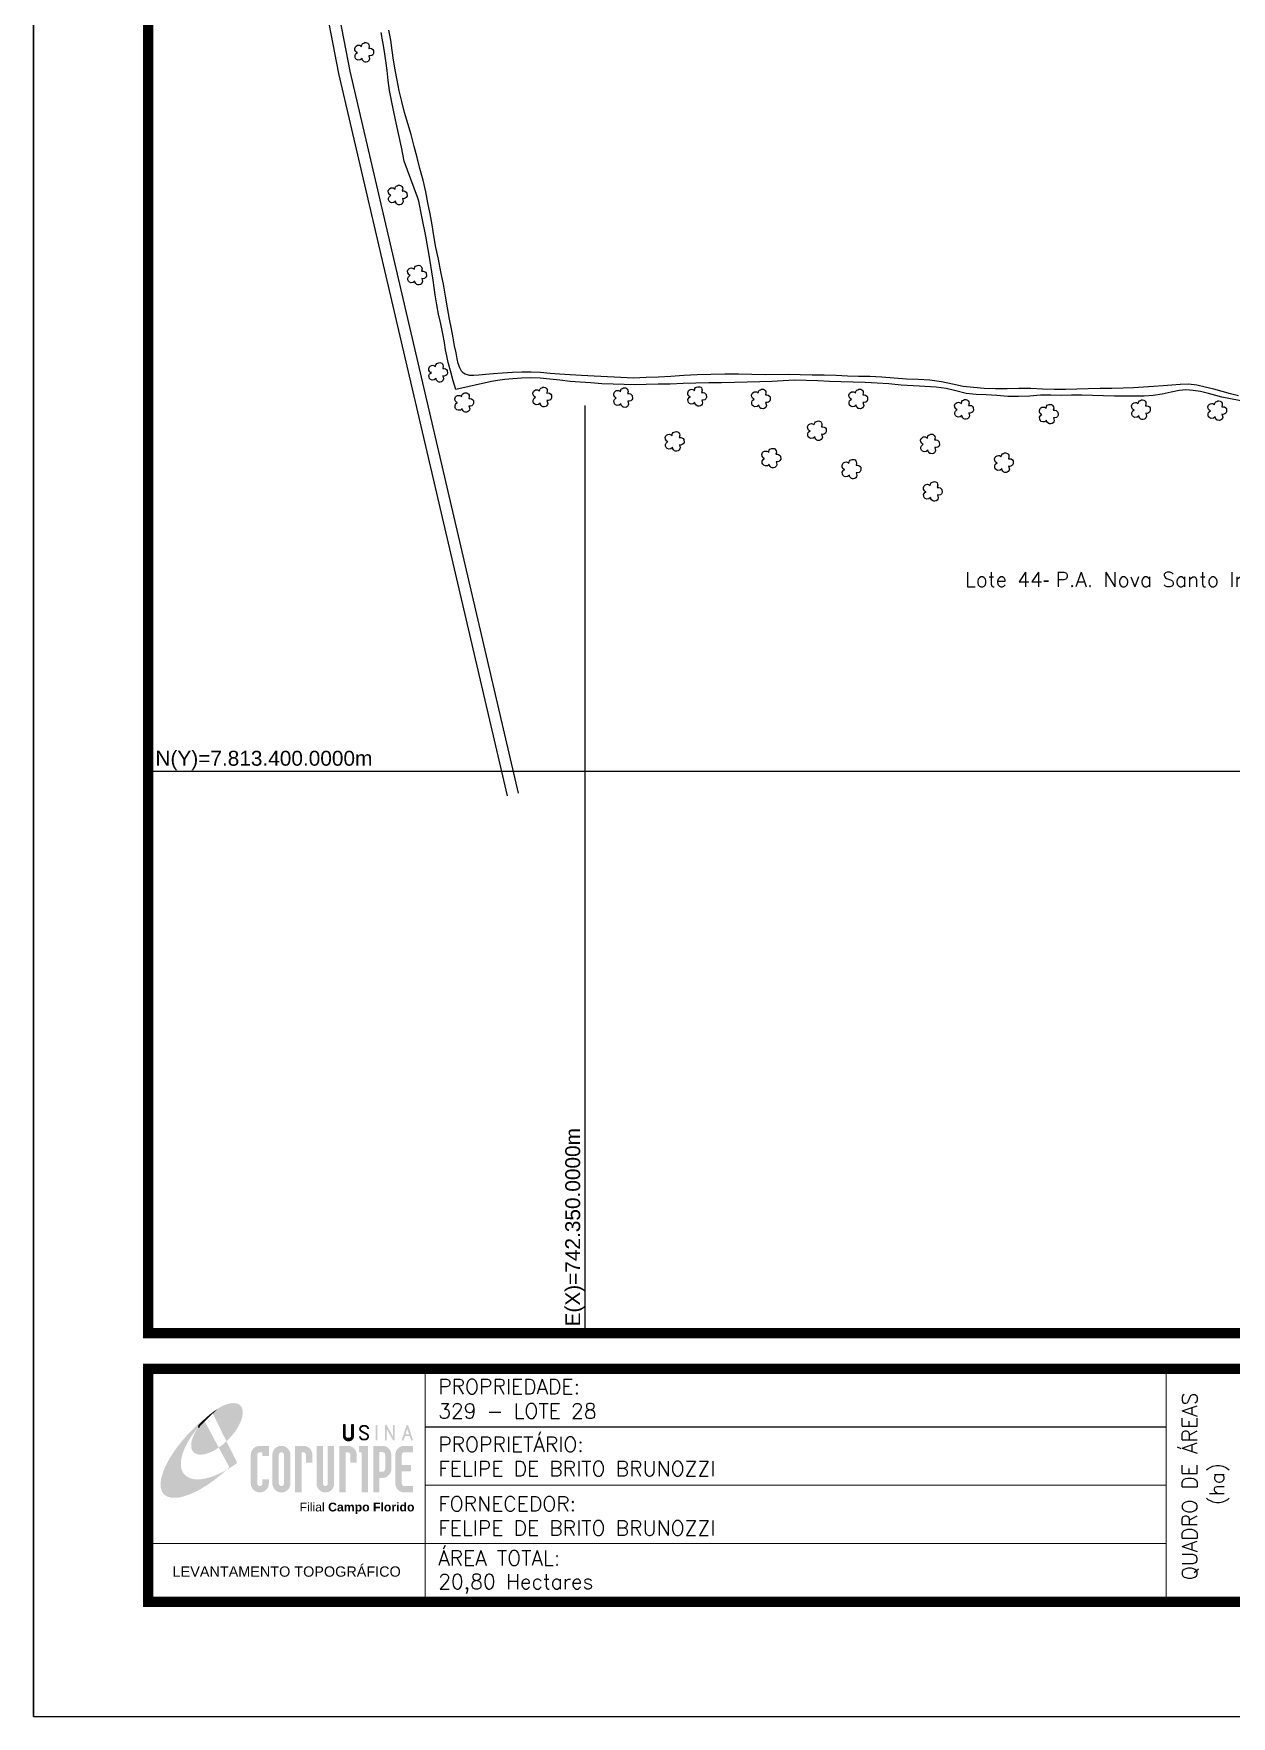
# Model space of a CAD drawing. Extents: x 742109 to 743159, y 7812988 to 7814473.
# Drawn here: x 742109 to 742632, y 7812988 to 7813722 of the extents above; entities that cross this region are included whole.
import ezdxf
from ezdxf.enums import TextEntityAlignment as Align

# ---------------------------------------------------------------- set-up
doc = ezdxf.new("R2010")
doc.units = 0
doc.linetypes.add('CONTINUO', pattern=[0])
doc.linetypes.add('LIN0', pattern=[0])
for name, color, linetype in [('0114000329', 1, 'Continuous'), ('0114000329001', 5, 'Continuous'), ('_SIMBOLO ARVORE', 118, 'Continuous'), ('ESTRADA', 1, 'Continuous'), ('MALHA', 8, 'Continuous'), ('MARGEM', 5, 'Continuous'), ('TEXTO CONFRONTANTES', 7, 'Continuous')]:
    doc.layers.add(name, color=color, linetype=linetype)
doc.styles.add('ARIAL', font='arial.ttf')
doc.styles.add('Simplex', font='simplex.shx')
doc.styles.get("Standard").update_dxf_attribs({"font": 'arial.ttf'})

# ---------------------------------------------------------------- blocks, each defined once
blk = doc.blocks.new('A$C78F83FB3')
at = {"layer": 'MARGEM'}
h = blk.add_hatch(color=20, dxfattribs=at)
edge = h.paths.add_edge_path()
edge.add_ellipse((19.49, 23.77), major_axis=(-6.68, -6.67), ratio=0.469426, start_angle=292.7328, end_angle=601.2579)
edge.add_ellipse((22.83, 22.05), major_axis=(12.64, 11.29), ratio=0.457614, start_angle=79.9069, end_angle=107.9139)
edge = h.paths.add_edge_path()
edge.add_ellipse((18.28, 18.7), major_axis=(13.95, 13.59), ratio=0.386848, start_angle=63.9612, end_angle=264.5993)
edge.add_ellipse((22.83, 22.05), major_axis=(12.64, 11.29), ratio=0.457614, start_angle=107.9139, end_angle=245.1182, ccw=False)
edge.add_ellipse((19.49, 23.77), major_axis=(-6.68, -6.67), ratio=0.469426, start_angle=241.2579, end_angle=292.7328, ccw=False)
for color, points in [(20, [(15.46, 26.12), (14.17, 24.81), (14.06, 24.24), (14.39, 23.97), (14.67, 24.54), (19.47, 29.32), (18.48, 28.66), (17.31, 27.78)]), (7, [(58.42, 24.9), (57.9, 24.9), (57.9, 21.73, -0.414214), (57.15, 20.98), (56.84, 20.98, -0.414214), (56.09, 21.73), (56.09, 24.9), (55.57, 24.9), (55.57, 21.73, 0.414214), (56.84, 20.46), (57.15, 20.46, 0.414214), (58.42, 21.73)]), (7, [(61.7, 24.9), (61.23, 24.9, 0.396318), (60.04, 23.78), (60.04, 23.72, 0.151912), (60.39, 22.97), (60.46, 22.92), (62.18, 22), (62.85, 21.83, 0.12407), (62.51, 22.42), (60.75, 23.36, -0.13192), (60.56, 23.77, -0.385578), (61.23, 24.37), (61.7, 24.37, -0.414214), (62.37, 23.7), (62.89, 23.7, 0.414214)]), (7, [(62.37, 23.7), (62.89, 23.7, 0.414214), (61.7, 24.9), (61.23, 24.9, 0.396318), (60.04, 23.78), (60.04, 23.72, 0.151912), (60.39, 22.97), (60.46, 22.92), (62.18, 22), (62.18, 22, -0.131921), (62.37, 21.59, -0.385578), (61.7, 20.98), (61.23, 20.98, -0.414214), (60.56, 21.65), (60.04, 21.65, 0.414214), (61.23, 20.46), (61.7, 20.46, 0.402546), (62.89, 21.61, 0.165292), (62.51, 22.42), (60.75, 23.36, -0.13192), (60.56, 23.77, -0.385578), (61.23, 24.37), (61.7, 24.37, -0.414214)]), (7, [(30.97, 12.46), (29.13, 12.46), (29.13, 8.21, 1), (34.29, 8.21), (34.29, 9.41), (32.45, 9.41), (32.45, 8.21, -1), (30.97, 8.21)])]:
    blk.add_hatch(color=color, dxfattribs=at).paths.add_polyline_path(points)
h = blk.add_hatch(color=7, dxfattribs=at)
h.paths.add_polyline_path([(65.24, 24.9), (64.72, 24.9), (64.72, 20.46), (65.24, 20.46)])
h.paths.add_polyline_path([(67.38, 20.46), (67.9, 20.46), (67.9, 23.74), (69.74, 20.46), (70.23, 20.46), (70.23, 24.9), (69.71, 24.9), (69.71, 21.58), (67.85, 24.9), (67.38, 24.9)])
h.paths.add_polyline_path([(72.17, 20.46), (72.72, 20.46), (73.14, 21.73), (74.49, 21.73), (74.9, 20.46), (75.45, 20.46), (74, 24.9), (73.62, 24.9)])
h.paths.add_polyline_path([(73.81, 23.8), (74.32, 22.25), (73.31, 22.25)], flags=16)
h = blk.add_hatch(color=7, dxfattribs=at)
h.paths.add_polyline_path([(31.71, 18.93, 0.414214), (29.13, 16.35), (29.13, 12.46), (30.97, 12.46), (30.97, 16.35, -0.414214), (31.71, 17.09), (32.45, 17.09), (32.45, 16.02), (34.29, 16.02), (34.29, 18.93)])
h.paths.add_polyline_path([(44.15, 17.09, -0.414214), (44.89, 16.35), (44.89, 14.1), (46.72, 14.1), (46.72, 16.17, 0.433937), (44.15, 18.93), (41.77, 18.93), (41.77, 12.46), (43.61, 12.46), (43.61, 17.09)])
h.paths.add_polyline_path([(43.61, 12.46), (41.77, 12.46), (41.77, 5.62), (43.61, 5.62)])
h.paths.add_polyline_path([(47.92, 12.46), (49.75, 12.46), (49.75, 18.93), (47.92, 18.93)])
h.paths.add_polyline_path([(52.91, 18.93), (51.08, 18.93), (51.08, 12.46), (52.91, 12.46)])
h.paths.add_polyline_path([(51.08, 8.12, -1), (49.75, 8.12), (49.75, 12.46), (47.92, 12.46), (47.92, 8.12, 1), (52.91, 8.12), (52.91, 12.46), (51.08, 12.46)])
h.paths.add_polyline_path([(54.41, 12.46), (56.25, 12.46), (56.25, 17.09), (56.79, 17.09, -0.414214), (57.53, 16.35), (57.53, 14.1), (59.36, 14.1), (59.36, 16.17, 0.433937), (56.79, 18.93), (54.41, 18.93)])
h.paths.add_polyline_path([(56.25, 12.46), (54.41, 12.46), (54.41, 5.62), (56.25, 5.62)])
h.paths.add_polyline_path([(60.73, 12.46), (62.58, 12.46), (62.58, 18.93), (60.02, 18.93), (60.02, 17.08), (60.73, 17.08)])
h.paths.add_polyline_path([(62.58, 12.46), (60.73, 12.46), (60.73, 5.62), (62.58, 5.62)])
h.paths.add_polyline_path([(64.06, 12.46), (65.82, 12.46), (65.82, 17.17), (66.66, 17.17, -0.450417), (67.48, 16.25), (67.48, 12.46), (69.24, 12.46, 0.002307), (69.24, 12.48, 0.005282), (69.23, 12.54, -0.000938), (69.23, 12.53), (69.23, 16.17, 0.433937), (66.66, 18.93), (64.06, 18.93)])
h.paths.add_polyline_path([(64.06, 5.62), (65.82, 5.62), (65.82, 9.77), (66.66, 9.77, 0.426056), (69.24, 12.46), (67.48, 12.46), (67.48, 12.45, -0.450417), (66.66, 11.53), (65.82, 11.53), (65.82, 12.46), (64.06, 12.46)])
h.paths.add_polyline_path([(70.37, 12.46), (74.87, 12.46), (74.87, 13.44), (72.21, 13.44), (72.21, 16.35, -0.414214), (72.95, 17.09), (75.38, 17.09), (75.38, 18.93), (72.95, 18.93, 0.414214), (70.37, 16.35)])
h.paths.add_polyline_path([(72.21, 11.62), (74.87, 11.62), (74.87, 12.46), (70.37, 12.46), (70.37, 8.21, 0.414214), (72.95, 5.62), (75.38, 5.62), (75.38, 7.47), (72.95, 7.47, -0.414214), (72.21, 8.21)])
h = blk.add_hatch(color=7, dxfattribs=at)
h.paths.add_polyline_path([(35.29, 16.35), (35.29, 8.21, 1), (40.46, 8.21, 0.016978), (40.45, 8.38), (40.45, 16.17, 0.433937), (37.88, 18.93), (37.87, 18.93, 0.41391)])
h.paths.add_polyline_path([(38.62, 16.35), (38.62, 8.21, -1), (37.13, 8.21), (37.13, 16.35, -1)], flags=16)
at = {"layer": 'MARGEM', "color": 7}
blk.add_lwpolyline([(58.42, 24.9), (57.9, 24.9), (57.9, 21.73, -0.414214), (57.15, 20.98), (56.84, 20.98, -0.414214), (56.09, 21.73), (56.09, 24.9), (55.57, 24.9), (55.57, 21.73, 0.414214), (56.84, 20.46), (57.15, 20.46, 0.414214), (58.42, 21.73), (58.42, 24.9)], format="xyb", close=True, dxfattribs=at)
at = {"layer": 'MARGEM', "color": 252, "insert": (43.05, 2.72), "char_height": 2.5, "width": 33.0271, "attachment_point": 1, "style": 'ARIAL'}
blk.add_mtext('Filial {\\fArial|b1|i0|c0|p34;Campo Florido}', dxfattribs=at)

msp = doc.modelspace()

# ---------------------------------------------------------------- linework, layer by layer
at = {"color": 8}
for p, q in [((742350, 7813154.85), (742350, 7813559.47)), ((742159.34, 7813400), (743109.34, 7813400))]:
    msp.add_line(p, q, dxfattribs=at)
at = {"layer": '0114000329'}
msp.add_lwpolyline([(742646.65, 7813559.53), (742627.76, 7813563.16), (742625.17, 7813563.9), (742621.93, 7813564.79), (742618.47, 7813565.64), (742615.27, 7813566.1), (742612.05, 7813566.34), (742609.05, 7813566.06), (742605.65, 7813565.34), (742601.68, 7813564.47), (742597.77, 7813563.82), (742593.83, 7813563.54), (742589.85, 7813563.52), (742585.56, 7813563.57), (742580.9, 7813563.62), (742576.14, 7813563.69), (742571.35, 7813563.92), (742566.67, 7813564.07), (742562.11, 7813563.96), (742557.64, 7813563.92), (742553.14, 7813564.05), (742548.64, 7813564.01), (742543.89, 7813563.62), (742539.06, 7813563.39), (742534.36, 7813563.47), (742529.55, 7813563.83), (742524.87, 7813564.12), (742520.51, 7813564.38), (742516.14, 7813564.79), (742511.73, 7813565.97), (742507.45, 7813566.86), (742503.02, 7813567.46), (742498.13, 7813567.78), (742493.18, 7813568.04), (742487.81, 7813568.43), (742482.47, 7813568.91), (742477.3, 7813569.3), (742472.1, 7813569.52), (742466.81, 7813569.7), (742461.63, 7813569.79), (742456.54, 7813570.02), (742451.49, 7813570.26), (742446.33, 7813570.48), (742441.31, 7813570.62), (742436.39, 7813570.33), (742431.41, 7813570), (742426.12, 7813569.78), (742420.56, 7813569.63), (742415.04, 7813569.54), (742409.49, 7813569.37), (742403.9, 7813569.33), (742398.28, 7813569.21), (742392.68, 7813569.09), (742387.08, 7813568.88), (742381.75, 7813568.75), (742376.61, 7813568.62), (742371.74, 7813568.56), (742367.03, 7813568.61), (742362.2, 7813568.8), (742357.18, 7813569.02), (742352.38, 7813569.35), (742347.82, 7813569.62), (742343.34, 7813570.02), (742338.95, 7813570.53), (742334.54, 7813570.93), (742330.33, 7813571.41), (742326.24, 7813571.59), (742322.25, 7813571.4), (742318.44, 7813571.17), (742314.89, 7813570.79), (742311.77, 7813570.39), (742309.04, 7813569.99), (742293.5, 7813566.55), (742292.37, 7813570.3), (742291.46, 7813573.67), (742290.19, 7813578.22), (742289.55, 7813581.16), (742289.06, 7813583.79), (742288.58, 7813587.01), (742287.89, 7813590.83), (742286.95, 7813595.07), (742285.99, 7813599.35), (742285.27, 7813603.39), (742284.56, 7813607.82), (742283.59, 7813614.2), (742282.07, 7813624.15), (742280.42, 7813633.45), (742278.74, 7813642.01), (742277.35, 7813648.69), (742276.86, 7813650.37), (742270.98, 7813666.08), (742269.86, 7813672.23), (742267.21, 7813684.19), (742265.4, 7813692.6), (742264.64, 7813696.92), (742264.07, 7813701.32), (742263.58, 7813705.61), (742263.04, 7813709.88), (742262.39, 7813713.92), (742261.75, 7813718.13), (742260.97, 7813722.16)], dxfattribs=at)
at = {"layer": '0114000329001'}
msp.add_lwpolyline([(742635.06, 7813563.72), (742631.56, 7813564.58), (742627.9, 7813565.6), (742624.18, 7813566.57), (742620.44, 7813567.57), (742616.79, 7813568.33), (742613.21, 7813568.77), (742609.6, 7813568.74), (742605.92, 7813568.4), (742602.11, 7813568.13), (742597.94, 7813567.8), (742593.6, 7813567.52), (742589.23, 7813567.26), (742584.62, 7813567.03), (742579.8, 7813566.87), (742574.67, 7813566.87), (742569.43, 7813566.71), (742564.39, 7813566.6), (742559.54, 7813566.51), (742554.62, 7813566.5), (742549.5, 7813566.62), (742544.33, 7813566.86), (742539.19, 7813566.88), (742534.04, 7813566.8), (742528.98, 7813566.85), (742524.09, 7813566.96), (742519.44, 7813567.34), (742514.8, 7813567.86), (742510.22, 7813568.84), (742505.47, 7813569.78), (742500.37, 7813570.49), (742495.22, 7813570.79), (742490.12, 7813571.02), (742484.7, 7813571.49), (742479.32, 7813571.87), (742474.19, 7813572.09), (742469.27, 7813572.13), (742464.46, 7813572.35), (742459.48, 7813572.61), (742454.24, 7813572.71), (742448.96, 7813572.73), (742443.74, 7813572.85), (742438.84, 7813573), (742428.55, 7813572.89), (742422.72, 7813573.09), (742416.84, 7813573.22), (742410.91, 7813573.23), (742404.85, 7813573.07), (742398.81, 7813572.89), (742392.93, 7813572.59), (742387.34, 7813572.18), (742381.96, 7813571.88), (742376.55, 7813571.66), (742371.06, 7813571.47), (742365.46, 7813571.74), (742359.69, 7813571.99), (742353.93, 7813572.31), (742348.41, 7813572.63), (742343.35, 7813572.95), (742338.8, 7813573.21), (742334.63, 7813573.54), (742330.45, 7813573.89), (742326.34, 7813574.06), (742322.31, 7813574), (742318.23, 7813573.84), (742313.92, 7813573.67), (742309.96, 7813573.33), (742306.49, 7813573.02), (742303.59, 7813572.76), (742301.18, 7813572.58), (742299.5, 7813572.61), (742298.57, 7813572.87), (742297.57, 7813573.17), (742296.87, 7813573.59), (742296.05, 7813574.55), (742295.26, 7813576.01), (742294.59, 7813577.77), (742294.14, 7813579.92), (742293.7, 7813582.51), (742292.95, 7813585.49), (742292.37, 7813589.04), (742291.6, 7813592.92), (742290.74, 7813597.24), (742289.89, 7813602.09), (742288.95, 7813607.27), (742288.1, 7813612.5), (742287.03, 7813617.89), (742285.92, 7813623.33), (742284.82, 7813628.46), (742283.99, 7813633.47), (742283.26, 7813638.37), (742282.34, 7813643.16), (742281.38, 7813647.88), (742280.42, 7813652.77), (742279.21, 7813657.8), (742277.86, 7813662.83), (742276.65, 7813667.74), (742275.36, 7813672.56), (742273.97, 7813677.67), (742272.57, 7813682.48), (742271.19, 7813687.27), (742269.95, 7813692.08), (742268.86, 7813696.83), (742267.89, 7813701.47), (742267.04, 7813705.93), (742266.32, 7813710.19), (742265.7, 7813714.42), (742265.15, 7813718.84), (742264.32, 7813723.31)], dxfattribs=at)
at = {"layer": '_SIMBOLO ARVORE', "linetype": 'CONTINUO'}
for points in [[(742252.6, 7813710.94, 0), (742251.86, 7813710.32, 0), (742250.93, 7813710.21, 0), (742250.26, 7813710.47, 0), (742249.79, 7813710.93, 0), (742249.59, 7813711.47, 0), (742249.54, 7813712.25, 0), (742249.79, 7813712.75, 0), (742250.06, 7813713.12, 0), (742250.6, 7813713.48, 0), (742250.26, 7813713.59, 0), (742249.92, 7813713.87, 0), (742249.52, 7813714.5, 0), (742249.45, 7813715.25, 0), (742249.74, 7813716.02, 0), (742250.04, 7813716.3, 0), (742250.59, 7813716.64, 0), (742251.17, 7813716.71, 0), (742251.63, 7813716.65, 0), (742251.99, 7813716.48, 0), (742252.39, 7813716.12, 0), (742252.51, 7813716.8, 0), (742252.62, 7813717.08, 0), (742252.91, 7813717.46, 0), (742253.36, 7813717.62, 0), (742253.79, 7813717.81, 0), (742254.28, 7813717.86, 0), (742254.74, 7813717.79, 0), (742255.12, 7813717.59, 0), (742255.4, 7813717.29, 0), (742255.64, 7813716.81, 0), (742255.74, 7813716.27, 0), (742255.52, 7813715.32, 0), (742256.18, 7813715.33, 0), (742256.74, 7813715.2, 0), (742257.26, 7813714.78, 0), (742257.55, 7813714.45, 0), (742257.63, 7813713.14, 0), (742257.31, 7813712.55, 0), (742256.88, 7813712.16, 0), (742256.2, 7813711.98, 0), (742255.61, 7813712.03, 0), (742255.93, 7813710.8, 0), (742255.78, 7813710.28, 0), (742255.43, 7813709.78, 0), (742255.04, 7813709.46, 0), (742254.48, 7813709.33, 0), (742253.93, 7813709.36, 0), (742253.52, 7813709.48, 0), (742253.04, 7813709.94, 0), (742252.72, 7813710.36, 0), (742252.62, 7813711, 0)], [(742267.21, 7813648.7, 0), (742266.47, 7813648.08, 0), (742265.53, 7813647.97, 0), (742264.86, 7813648.23, 0), (742264.39, 7813648.69, 0), (742264.2, 7813649.23, 0), (742264.14, 7813650.01, 0), (742264.4, 7813650.51, 0), (742264.67, 7813650.88, 0), (742265.21, 7813651.24, 0), (742264.86, 7813651.35, 0), (742264.53, 7813651.63, 0), (742264.13, 7813652.26, 0), (742264.06, 7813653, 0), (742264.34, 7813653.78, 0), (742264.64, 7813654.06, 0), (742265.19, 7813654.4, 0), (742265.77, 7813654.47, 0), (742266.23, 7813654.41, 0), (742266.6, 7813654.24, 0), (742267, 7813653.88, 0), (742267.12, 7813654.56, 0), (742267.22, 7813654.84, 0), (742267.52, 7813655.22, 0), (742267.96, 7813655.38, 0), (742268.4, 7813655.57, 0), (742268.89, 7813655.62, 0), (742269.35, 7813655.55, 0), (742269.72, 7813655.35, 0), (742270, 7813655.05, 0), (742270.25, 7813654.57, 0), (742270.34, 7813654.03, 0), (742270.12, 7813653.08, 0), (742270.79, 7813653.09, 0), (742271.34, 7813652.95, 0), (742271.86, 7813652.54, 0), (742272.15, 7813652.21, 0), (742272.23, 7813650.9, 0), (742271.91, 7813650.31, 0), (742271.48, 7813649.91, 0), (742270.81, 7813649.73, 0), (742270.22, 7813649.79, 0), (742270.53, 7813648.56, 0), (742270.39, 7813648.04, 0), (742270.03, 7813647.54, 0), (742269.64, 7813647.22, 0), (742269.09, 7813647.09, 0), (742268.53, 7813647.12, 0), (742268.12, 7813647.24, 0), (742267.65, 7813647.7, 0), (742267.33, 7813648.12, 0), (742267.23, 7813648.76, 0)], [(742275.65, 7813613.76, 0), (742274.91, 7813613.14, 0), (742273.97, 7813613.03, 0), (742273.31, 7813613.29, 0), (742272.83, 7813613.76, 0), (742272.64, 7813614.29, 0), (742272.59, 7813615.08, 0), (742272.84, 7813615.57, 0), (742273.11, 7813615.94, 0), (742273.65, 7813616.31, 0), (742273.31, 7813616.42, 0), (742272.97, 7813616.7, 0), (742272.57, 7813617.32, 0), (742272.5, 7813618.07, 0), (742272.78, 7813618.85, 0), (742273.09, 7813619.13, 0), (742273.64, 7813619.46, 0), (742274.21, 7813619.54, 0), (742274.68, 7813619.47, 0), (742275.04, 7813619.3, 0), (742275.44, 7813618.95, 0), (742275.56, 7813619.63, 0), (742275.66, 7813619.9, 0), (742275.96, 7813620.28, 0), (742276.41, 7813620.44, 0), (742276.84, 7813620.64, 0), (742277.33, 7813620.68, 0), (742277.79, 7813620.61, 0), (742278.17, 7813620.42, 0), (742278.44, 7813620.12, 0), (742278.69, 7813619.63, 0), (742278.78, 7813619.1, 0), (742278.56, 7813618.14, 0), (742279.23, 7813618.15, 0), (742279.78, 7813618.02, 0), (742280.31, 7813617.61, 0), (742280.6, 7813617.28, 0), (742280.67, 7813615.96, 0), (742280.35, 7813615.37, 0), (742279.92, 7813614.98, 0), (742279.25, 7813614.8, 0), (742278.66, 7813614.85, 0), (742278.97, 7813613.62, 0), (742278.83, 7813613.1, 0), (742278.47, 7813612.6, 0), (742278.08, 7813612.29, 0), (742277.53, 7813612.15, 0), (742276.98, 7813612.19, 0), (742276.56, 7813612.3, 0), (742276.09, 7813612.77, 0), (742275.77, 7813613.19, 0), (742275.67, 7813613.82, 0)], [(742284.87, 7813571.31, 0), (742284.14, 7813570.69, 0), (742283.2, 7813570.59, 0), (742282.53, 7813570.84, 0), (742282.06, 7813571.31, 0), (742281.86, 7813571.84, 0), (742281.81, 7813572.63, 0), (742282.07, 7813573.13, 0), (742282.33, 7813573.49, 0), (742282.87, 7813573.86, 0), (742282.53, 7813573.97, 0), (742282.19, 7813574.25, 0), (742281.79, 7813574.87, 0), (742281.72, 7813575.62, 0), (742282.01, 7813576.4, 0), (742282.31, 7813576.68, 0), (742282.86, 7813577.01, 0), (742283.44, 7813577.09, 0), (742283.9, 7813577.02, 0), (742284.27, 7813576.86, 0), (742284.67, 7813576.5, 0), (742284.79, 7813577.18, 0), (742284.89, 7813577.45, 0), (742285.19, 7813577.83, 0), (742285.63, 7813577.99, 0), (742286.07, 7813578.19, 0), (742286.55, 7813578.23, 0), (742287.02, 7813578.17, 0), (742287.39, 7813577.97, 0), (742287.67, 7813577.67, 0), (742287.91, 7813577.19, 0), (742288.01, 7813576.65, 0), (742287.79, 7813575.69, 0), (742288.46, 7813575.7, 0), (742289.01, 7813575.57, 0), (742289.53, 7813575.16, 0), (742289.82, 7813574.83, 0), (742289.9, 7813573.51, 0), (742289.58, 7813572.92, 0), (742289.15, 7813572.53, 0), (742288.47, 7813572.35, 0), (742287.88, 7813572.4, 0), (742288.2, 7813571.18, 0), (742288.05, 7813570.65, 0), (742287.7, 7813570.15, 0), (742287.31, 7813569.84, 0), (742286.75, 7813569.7, 0), (742286.2, 7813569.74, 0), (742285.79, 7813569.85, 0), (742285.32, 7813570.32, 0), (742284.99, 7813570.74, 0), (742284.9, 7813571.37, 0)], [(742296.26, 7813558.15, 0), (742295.52, 7813557.53, 0), (742294.58, 7813557.42, 0), (742293.92, 7813557.68, 0), (742293.44, 7813558.15, 0), (742293.25, 7813558.68, 0), (742293.19, 7813559.47, 0), (742293.45, 7813559.97, 0), (742293.72, 7813560.33, 0), (742294.26, 7813560.7, 0), (742293.91, 7813560.81, 0), (742293.58, 7813561.09, 0), (742293.18, 7813561.71, 0), (742293.11, 7813562.46, 0), (742293.39, 7813563.24, 0), (742293.69, 7813563.52, 0), (742294.24, 7813563.85, 0), (742294.82, 7813563.93, 0), (742295.28, 7813563.86, 0), (742295.65, 7813563.7, 0), (742296.05, 7813563.34, 0), (742296.17, 7813564.02, 0), (742296.27, 7813564.29, 0), (742296.57, 7813564.67, 0), (742297.01, 7813564.83, 0), (742297.45, 7813565.03, 0), (742297.94, 7813565.07, 0), (742298.4, 7813565.01, 0), (742298.77, 7813564.81, 0), (742299.05, 7813564.51, 0), (742299.3, 7813564.02, 0), (742299.39, 7813563.49, 0), (742299.17, 7813562.53, 0), (742299.84, 7813562.54, 0), (742300.39, 7813562.41, 0), (742300.91, 7813562, 0), (742301.2, 7813561.67, 0), (742301.28, 7813560.35, 0), (742300.96, 7813559.76, 0), (742300.53, 7813559.37, 0), (742299.86, 7813559.19, 0), (742299.27, 7813559.24, 0), (742299.58, 7813558.01, 0), (742299.44, 7813557.49, 0), (742299.08, 7813556.99, 0), (742298.69, 7813556.68, 0), (742298.14, 7813556.54, 0), (742297.59, 7813556.58, 0), (742297.17, 7813556.69, 0), (742296.7, 7813557.16, 0), (742296.38, 7813557.58, 0), (742296.28, 7813558.21, 0)], [(742330.29, 7813560.58, 0), (742329.56, 7813559.96, 0), (742328.62, 7813559.85, 0), (742327.95, 7813560.11, 0), (742327.48, 7813560.57, 0), (742327.28, 7813561.11, 0), (742327.23, 7813561.89, 0), (742327.49, 7813562.39, 0), (742327.75, 7813562.76, 0), (742328.29, 7813563.12, 0), (742327.95, 7813563.23, 0), (742327.61, 7813563.51, 0), (742327.21, 7813564.14, 0), (742327.14, 7813564.89, 0), (742327.43, 7813565.66, 0), (742327.73, 7813565.94, 0), (742328.28, 7813566.28, 0), (742328.86, 7813566.35, 0), (742329.32, 7813566.29, 0), (742329.69, 7813566.12, 0), (742330.09, 7813565.76, 0), (742330.21, 7813566.45, 0), (742330.31, 7813566.72, 0), (742330.61, 7813567.1, 0), (742331.05, 7813567.26, 0), (742331.49, 7813567.45, 0), (742331.97, 7813567.5, 0), (742332.44, 7813567.43, 0), (742332.81, 7813567.23, 0), (742333.09, 7813566.93, 0), (742333.33, 7813566.45, 0), (742333.43, 7813565.91, 0), (742333.21, 7813564.96, 0), (742333.88, 7813564.97, 0), (742334.43, 7813564.84, 0), (742334.95, 7813564.42, 0), (742335.24, 7813564.09, 0), (742335.32, 7813562.78, 0), (742335, 7813562.19, 0), (742334.57, 7813561.8, 0), (742333.89, 7813561.62, 0), (742333.3, 7813561.67, 0), (742333.62, 7813560.44, 0), (742333.47, 7813559.92, 0), (742333.12, 7813559.42, 0), (742332.73, 7813559.1, 0), (742332.17, 7813558.97, 0), (742331.62, 7813559, 0), (742331.21, 7813559.12, 0), (742330.74, 7813559.58, 0), (742330.41, 7813560, 0), (742330.31, 7813560.64, 0)], [(742365.55, 7813560.29, 0), (742364.81, 7813559.68, 0), (742363.88, 7813559.57, 0), (742363.21, 7813559.83, 0), (742362.74, 7813560.29, 0), (742362.54, 7813560.82, 0), (742362.49, 7813561.61, 0), (742362.74, 7813562.11, 0), (742363.01, 7813562.48, 0), (742363.55, 7813562.84, 0), (742363.21, 7813562.95, 0), (742362.87, 7813563.23, 0), (742362.47, 7813563.86, 0), (742362.4, 7813564.6, 0), (742362.69, 7813565.38, 0), (742362.99, 7813565.66, 0), (742363.54, 7813566, 0), (742364.12, 7813566.07, 0), (742364.58, 7813566.01, 0), (742364.94, 7813565.84, 0), (742365.34, 7813565.48, 0), (742365.46, 7813566.16, 0), (742365.56, 7813566.44, 0), (742365.86, 7813566.81, 0), (742366.31, 7813566.98, 0), (742366.74, 7813567.17, 0), (742367.23, 7813567.21, 0), (742367.69, 7813567.15, 0), (742368.07, 7813566.95, 0), (742368.35, 7813566.65, 0), (742368.59, 7813566.17, 0), (742368.69, 7813565.63, 0), (742368.46, 7813564.68, 0), (742369.13, 7813564.69, 0), (742369.69, 7813564.55, 0), (742370.21, 7813564.14, 0), (742370.5, 7813563.81, 0), (742370.58, 7813562.49, 0), (742370.25, 7813561.91, 0), (742369.82, 7813561.51, 0), (742369.15, 7813561.33, 0), (742368.56, 7813561.39, 0), (742368.88, 7813560.16, 0), (742368.73, 7813559.63, 0), (742368.38, 7813559.13, 0), (742367.98, 7813558.82, 0), (742367.43, 7813558.69, 0), (742366.88, 7813558.72, 0), (742366.47, 7813558.84, 0), (742365.99, 7813559.3, 0), (742365.67, 7813559.72, 0), (742365.57, 7813560.36, 0)], [(742397.84, 7813560.79, 0), (742397.11, 7813560.18, 0), (742396.17, 7813560.07, 0), (742395.5, 7813560.33, 0), (742395.03, 7813560.79, 0), (742394.84, 7813561.33, 0), (742394.78, 7813562.11, 0), (742395.04, 7813562.61, 0), (742395.31, 7813562.98, 0), (742395.85, 7813563.34, 0), (742395.5, 7813563.45, 0), (742395.17, 7813563.73, 0), (742394.77, 7813564.36, 0), (742394.7, 7813565.1, 0), (742394.98, 7813565.88, 0), (742395.28, 7813566.16, 0), (742395.83, 7813566.5, 0), (742396.41, 7813566.57, 0), (742396.87, 7813566.51, 0), (742397.24, 7813566.34, 0), (742397.64, 7813565.98, 0), (742397.76, 7813566.66, 0), (742397.86, 7813566.94, 0), (742398.16, 7813567.31, 0), (742398.6, 7813567.48, 0), (742399.04, 7813567.67, 0), (742399.53, 7813567.72, 0), (742399.99, 7813567.65, 0), (742400.36, 7813567.45, 0), (742400.64, 7813567.15, 0), (742400.89, 7813566.67, 0), (742400.98, 7813566.13, 0), (742400.76, 7813565.18, 0), (742401.43, 7813565.19, 0), (742401.98, 7813565.05, 0), (742402.5, 7813564.64, 0), (742402.79, 7813564.31, 0), (742402.87, 7813562.99, 0), (742402.55, 7813562.41, 0), (742402.12, 7813562.01, 0), (742401.45, 7813561.83, 0), (742400.86, 7813561.89, 0), (742401.17, 7813560.66, 0), (742401.03, 7813560.13, 0), (742400.67, 7813559.63, 0), (742400.28, 7813559.32, 0), (742399.73, 7813559.19, 0), (742399.17, 7813559.22, 0), (742398.76, 7813559.34, 0), (742398.29, 7813559.8, 0), (742397.97, 7813560.22, 0), (742397.87, 7813560.86, 0)], [(742425.69, 7813559.71, 0), (742424.95, 7813559.09, 0), (742424.01, 7813558.99, 0), (742423.35, 7813559.25, 0), (742422.87, 7813559.71, 0), (742422.68, 7813560.24, 0), (742422.62, 7813561.03, 0), (742422.88, 7813561.53, 0), (742423.15, 7813561.89, 0), (742423.69, 7813562.26, 0), (742423.34, 7813562.37, 0), (742423.01, 7813562.65, 0), (742422.61, 7813563.28, 0), (742422.54, 7813564.02, 0), (742422.82, 7813564.8, 0), (742423.12, 7813565.08, 0), (742423.67, 7813565.41, 0), (742424.25, 7813565.49, 0), (742424.71, 7813565.43, 0), (742425.08, 7813565.26, 0), (742425.48, 7813564.9, 0), (742425.6, 7813565.58, 0), (742425.7, 7813565.85, 0), (742426, 7813566.23, 0), (742426.44, 7813566.4, 0), (742426.88, 7813566.59, 0), (742427.37, 7813566.63, 0), (742427.83, 7813566.57, 0), (742428.2, 7813566.37, 0), (742428.48, 7813566.07, 0), (742428.73, 7813565.59, 0), (742428.82, 7813565.05, 0), (742428.6, 7813564.1, 0), (742429.27, 7813564.11, 0), (742429.82, 7813563.97, 0), (742430.34, 7813563.56, 0), (742430.63, 7813563.23, 0), (742430.71, 7813561.91, 0), (742430.39, 7813561.32, 0), (742429.96, 7813560.93, 0), (742429.29, 7813560.75, 0), (742428.7, 7813560.8, 0), (742429.01, 7813559.58, 0), (742428.87, 7813559.05, 0), (742428.51, 7813558.55, 0), (742428.12, 7813558.24, 0), (742427.57, 7813558.1, 0), (742427.02, 7813558.14, 0), (742426.6, 7813558.26, 0), (742426.13, 7813558.72, 0), (742425.81, 7813559.14, 0), (742425.71, 7813559.78, 0)], [(742468.13, 7813559.71, 0), (742467.4, 7813559.09, 0), (742466.46, 7813558.99, 0), (742465.79, 7813559.25, 0), (742465.32, 7813559.71, 0), (742465.13, 7813560.24, 0), (742465.07, 7813561.03, 0), (742465.33, 7813561.53, 0), (742465.6, 7813561.89, 0), (742466.14, 7813562.26, 0), (742465.79, 7813562.37, 0), (742465.45, 7813562.65, 0), (742465.06, 7813563.28, 0), (742464.98, 7813564.02, 0), (742465.27, 7813564.8, 0), (742465.57, 7813565.08, 0), (742466.12, 7813565.41, 0), (742466.7, 7813565.49, 0), (742467.16, 7813565.43, 0), (742467.53, 7813565.26, 0), (742467.93, 7813564.9, 0), (742468.05, 7813565.58, 0), (742468.15, 7813565.85, 0), (742468.45, 7813566.23, 0), (742468.89, 7813566.4, 0), (742469.33, 7813566.59, 0), (742469.82, 7813566.63, 0), (742470.28, 7813566.57, 0), (742470.65, 7813566.37, 0), (742470.93, 7813566.07, 0), (742471.18, 7813565.59, 0), (742471.27, 7813565.05, 0), (742471.05, 7813564.1, 0), (742471.72, 7813564.11, 0), (742472.27, 7813563.97, 0), (742472.79, 7813563.56, 0), (742473.08, 7813563.23, 0), (742473.16, 7813561.91, 0), (742472.84, 7813561.32, 0), (742472.41, 7813560.93, 0), (742471.74, 7813560.75, 0), (742471.15, 7813560.8, 0), (742471.46, 7813559.58, 0), (742471.32, 7813559.05, 0), (742470.96, 7813558.55, 0), (742470.57, 7813558.24, 0), (742470.01, 7813558.1, 0), (742469.46, 7813558.14, 0), (742469.05, 7813558.26, 0), (742468.58, 7813558.72, 0), (742468.26, 7813559.14, 0), (742468.16, 7813559.78, 0)], [(742514.31, 7813555.18, 0), (742513.58, 7813554.56, 0), (742512.64, 7813554.45, 0), (742511.97, 7813554.71, 0), (742511.5, 7813555.18, 0), (742511.3, 7813555.71, 0), (742511.25, 7813556.5, 0), (742511.51, 7813557, 0), (742511.78, 7813557.36, 0), (742512.31, 7813557.73, 0), (742511.97, 7813557.84, 0), (742511.63, 7813558.12, 0), (742511.24, 7813558.74, 0), (742511.16, 7813559.49, 0), (742511.45, 7813560.27, 0), (742511.75, 7813560.55, 0), (742512.3, 7813560.88, 0), (742512.88, 7813560.96, 0), (742513.34, 7813560.89, 0), (742513.71, 7813560.73, 0), (742514.11, 7813560.37, 0), (742514.23, 7813561.05, 0), (742514.33, 7813561.32, 0), (742514.63, 7813561.7, 0), (742515.07, 7813561.86, 0), (742515.51, 7813562.06, 0), (742515.99, 7813562.1, 0), (742516.46, 7813562.04, 0), (742516.83, 7813561.84, 0), (742517.11, 7813561.54, 0), (742517.35, 7813561.05, 0), (742517.45, 7813560.52, 0), (742517.23, 7813559.56, 0), (742517.9, 7813559.57, 0), (742518.45, 7813559.44, 0), (742518.97, 7813559.03, 0), (742519.26, 7813558.7, 0), (742519.34, 7813557.38, 0), (742519.02, 7813556.79, 0), (742518.59, 7813556.4, 0), (742517.92, 7813556.22, 0), (742517.32, 7813556.27, 0), (742517.64, 7813555.04, 0), (742517.5, 7813554.52, 0), (742517.14, 7813554.02, 0), (742516.75, 7813553.71, 0), (742516.19, 7813553.57, 0), (742515.64, 7813553.61, 0), (742515.23, 7813553.72, 0), (742514.76, 7813554.19, 0), (742514.43, 7813554.61, 0), (742514.34, 7813555.24, 0)], [(742551.26, 7813553.07, 0), (742550.52, 7813552.45, 0), (742549.59, 7813552.34, 0), (742548.92, 7813552.6, 0), (742548.45, 7813553.06, 0), (742548.25, 7813553.6, 0), (742548.2, 7813554.38, 0), (742548.46, 7813554.88, 0), (742548.72, 7813555.25, 0), (742549.26, 7813555.61, 0), (742548.92, 7813555.72, 0), (742548.58, 7813556, 0), (742548.18, 7813556.63, 0), (742548.11, 7813557.38, 0), (742548.4, 7813558.15, 0), (742548.7, 7813558.43, 0), (742549.25, 7813558.77, 0), (742549.83, 7813558.85, 0), (742550.29, 7813558.78, 0), (742550.65, 7813558.61, 0), (742551.05, 7813558.25, 0), (742551.17, 7813558.94, 0), (742551.28, 7813559.21, 0), (742551.58, 7813559.59, 0), (742552.02, 7813559.75, 0), (742552.45, 7813559.94, 0), (742552.94, 7813559.99, 0), (742553.4, 7813559.92, 0), (742553.78, 7813559.72, 0), (742554.06, 7813559.42, 0), (742554.3, 7813558.94, 0), (742554.4, 7813558.4, 0), (742554.18, 7813557.45, 0), (742554.85, 7813557.46, 0), (742555.4, 7813557.33, 0), (742555.92, 7813556.91, 0), (742556.21, 7813556.58, 0), (742556.29, 7813555.27, 0), (742555.97, 7813554.68, 0), (742555.54, 7813554.29, 0), (742554.86, 7813554.11, 0), (742554.27, 7813554.16, 0), (742554.59, 7813552.93, 0), (742554.44, 7813552.41, 0), (742554.09, 7813551.91, 0), (742553.7, 7813551.6, 0), (742553.14, 7813551.46, 0), (742552.59, 7813551.49, 0), (742552.18, 7813551.61, 0), (742551.71, 7813552.07, 0), (742551.38, 7813552.49, 0), (742551.28, 7813553.13, 0)], [(742591.49, 7813555.03, 0), (742590.75, 7813554.41, 0), (742589.82, 7813554.31, 0), (742589.15, 7813554.57, 0), (742588.68, 7813555.03, 0), (742588.48, 7813555.56, 0), (742588.43, 7813556.35, 0), (742588.68, 7813556.85, 0), (742588.95, 7813557.21, 0), (742589.49, 7813557.58, 0), (742589.15, 7813557.69, 0), (742588.81, 7813557.97, 0), (742588.41, 7813558.6, 0), (742588.34, 7813559.34, 0), (742588.63, 7813560.12, 0), (742588.93, 7813560.4, 0), (742589.48, 7813560.73, 0), (742590.06, 7813560.81, 0), (742590.52, 7813560.75, 0), (742590.88, 7813560.58, 0), (742591.28, 7813560.22, 0), (742591.4, 7813560.9, 0), (742591.51, 7813561.17, 0), (742591.8, 7813561.55, 0), (742592.25, 7813561.72, 0), (742592.68, 7813561.91, 0), (742593.17, 7813561.95, 0), (742593.63, 7813561.89, 0), (742594.01, 7813561.69, 0), (742594.29, 7813561.39, 0), (742594.53, 7813560.91, 0), (742594.63, 7813560.37, 0), (742594.41, 7813559.42, 0), (742595.07, 7813559.43, 0), (742595.63, 7813559.29, 0), (742596.15, 7813558.88, 0), (742596.44, 7813558.55, 0), (742596.52, 7813557.23, 0), (742596.2, 7813556.64, 0), (742595.77, 7813556.25, 0), (742595.09, 7813556.07, 0), (742594.5, 7813556.12, 0), (742594.82, 7813554.9, 0), (742594.67, 7813554.37, 0), (742594.32, 7813553.87, 0), (742593.93, 7813553.56, 0), (742593.37, 7813553.43, 0), (742592.82, 7813553.46, 0), (742592.41, 7813553.58, 0), (742591.93, 7813554.04, 0), (742591.61, 7813554.46, 0), (742591.51, 7813555.1, 0)], [(742624.77, 7813554.61, 0), (742624.04, 7813553.99, 0), (742623.1, 7813553.88, 0), (742622.43, 7813554.14, 0), (742621.96, 7813554.61, 0), (742621.76, 7813555.14, 0), (742621.71, 7813555.93, 0), (742621.97, 7813556.42, 0), (742622.24, 7813556.79, 0), (742622.77, 7813557.16, 0), (742622.43, 7813557.27, 0), (742622.09, 7813557.55, 0), (742621.7, 7813558.17, 0), (742621.62, 7813558.92, 0), (742621.91, 7813559.7, 0), (742622.21, 7813559.98, 0), (742622.76, 7813560.31, 0), (742623.34, 7813560.39, 0), (742623.8, 7813560.32, 0), (742624.17, 7813560.15, 0), (742624.57, 7813559.8, 0), (742624.69, 7813560.48, 0), (742624.79, 7813560.75, 0), (742625.09, 7813561.13, 0), (742625.53, 7813561.29, 0), (742625.97, 7813561.49, 0), (742626.45, 7813561.53, 0), (742626.92, 7813561.46, 0), (742627.29, 7813561.27, 0), (742627.57, 7813560.97, 0), (742627.81, 7813560.48, 0), (742627.91, 7813559.95, 0), (742627.69, 7813558.99, 0), (742628.36, 7813559, 0), (742628.91, 7813558.87, 0), (742629.43, 7813558.46, 0), (742629.72, 7813558.13, 0), (742629.8, 7813556.81, 0), (742629.48, 7813556.22, 0), (742629.05, 7813555.83, 0), (742628.37, 7813555.65, 0), (742627.78, 7813555.7, 0), (742628.1, 7813554.47, 0), (742627.95, 7813553.95, 0), (742627.6, 7813553.45, 0), (742627.21, 7813553.14, 0), (742626.65, 7813553, 0), (742626.1, 7813553.04, 0), (742625.69, 7813553.15, 0), (742625.22, 7813553.62, 0), (742624.89, 7813554.04, 0), (742624.8, 7813554.67, 0)], [(742450.12, 7813545.86, 0), (742449.38, 7813545.24, 0), (742448.44, 7813545.13, 0), (742447.78, 7813545.39, 0), (742447.3, 7813545.86, 0), (742447.11, 7813546.39, 0), (742447.05, 7813547.18, 0), (742447.31, 7813547.67, 0), (742447.58, 7813548.04, 0), (742448.12, 7813548.41, 0), (742447.77, 7813548.52, 0), (742447.44, 7813548.8, 0), (742447.04, 7813549.42, 0), (742446.97, 7813550.17, 0), (742447.25, 7813550.95, 0), (742447.55, 7813551.22, 0), (742448.1, 7813551.56, 0), (742448.68, 7813551.64, 0), (742449.14, 7813551.57, 0), (742449.51, 7813551.4, 0), (742449.91, 7813551.05, 0), (742450.03, 7813551.73, 0), (742450.13, 7813552, 0), (742450.43, 7813552.38, 0), (742450.87, 7813552.54, 0), (742451.31, 7813552.74, 0), (742451.8, 7813552.78, 0), (742452.26, 7813552.71, 0), (742452.63, 7813552.52, 0), (742452.91, 7813552.21, 0), (742453.16, 7813551.73, 0), (742453.25, 7813551.2, 0), (742453.03, 7813550.24, 0), (742453.7, 7813550.25, 0), (742454.25, 7813550.12, 0), (742454.77, 7813549.71, 0), (742455.06, 7813549.37, 0), (742455.14, 7813548.06, 0), (742454.82, 7813547.47, 0), (742454.39, 7813547.08, 0), (742453.72, 7813546.9, 0), (742453.13, 7813546.95, 0), (742453.44, 7813545.72, 0), (742453.3, 7813545.2, 0), (742452.94, 7813544.7, 0), (742452.55, 7813544.39, 0), (742452, 7813544.25, 0), (742451.45, 7813544.28, 0), (742451.03, 7813544.4, 0), (742450.56, 7813544.87, 0), (742450.24, 7813545.29, 0), (742450.14, 7813545.92, 0)], [(742388.06, 7813541.21, 0), (742387.33, 7813540.59, 0), (742386.39, 7813540.48, 0), (742385.72, 7813540.74, 0), (742385.25, 7813541.21, 0), (742385.06, 7813541.74, 0), (742385, 7813542.53, 0), (742385.26, 7813543.02, 0), (742385.53, 7813543.39, 0), (742386.07, 7813543.76, 0), (742385.72, 7813543.87, 0), (742385.38, 7813544.14, 0), (742384.99, 7813544.77, 0), (742384.91, 7813545.52, 0), (742385.2, 7813546.29, 0), (742385.5, 7813546.57, 0), (742386.05, 7813546.91, 0), (742386.63, 7813546.99, 0), (742387.09, 7813546.92, 0), (742387.46, 7813546.75, 0), (742387.86, 7813546.4, 0), (742387.98, 7813547.08, 0), (742388.08, 7813547.35, 0), (742388.38, 7813547.73, 0), (742388.82, 7813547.89, 0), (742389.26, 7813548.08, 0), (742389.75, 7813548.13, 0), (742390.21, 7813548.06, 0), (742390.58, 7813547.86, 0), (742390.86, 7813547.56, 0), (742391.11, 7813547.08, 0), (742391.2, 7813546.55, 0), (742390.98, 7813545.59, 0), (742391.65, 7813545.6, 0), (742392.2, 7813545.47, 0), (742392.72, 7813545.05, 0), (742393.01, 7813544.72, 0), (742393.09, 7813543.41, 0), (742392.77, 7813542.82, 0), (742392.34, 7813542.43, 0), (742391.67, 7813542.25, 0), (742391.07, 7813542.3, 0), (742391.39, 7813541.07, 0), (742391.25, 7813540.55, 0), (742390.89, 7813540.05, 0), (742390.5, 7813539.74, 0), (742389.94, 7813539.6, 0), (742389.39, 7813539.63, 0), (742388.98, 7813539.75, 0), (742388.51, 7813540.22, 0), (742388.19, 7813540.64, 0), (742388.09, 7813541.27, 0)], [(742499.47, 7813540.08, 0), (742498.74, 7813539.46, 0), (742497.8, 7813539.35, 0), (742497.13, 7813539.61, 0), (742496.66, 7813540.08, 0), (742496.47, 7813540.61, 0), (742496.41, 7813541.4, 0), (742496.67, 7813541.9, 0), (742496.94, 7813542.26, 0), (742497.48, 7813542.63, 0), (742497.13, 7813542.74, 0), (742496.79, 7813543.02, 0), (742496.4, 7813543.64, 0), (742496.32, 7813544.39, 0), (742496.61, 7813545.17, 0), (742496.91, 7813545.45, 0), (742497.46, 7813545.78, 0), (742498.04, 7813545.86, 0), (742498.5, 7813545.79, 0), (742498.87, 7813545.62, 0), (742499.27, 7813545.27, 0), (742499.39, 7813545.95, 0), (742499.49, 7813546.22, 0), (742499.79, 7813546.6, 0), (742500.23, 7813546.76, 0), (742500.67, 7813546.96, 0), (742501.16, 7813547, 0), (742501.62, 7813546.94, 0), (742501.99, 7813546.74, 0), (742502.27, 7813546.44, 0), (742502.52, 7813545.95, 0), (742502.61, 7813545.42, 0), (742502.39, 7813544.46, 0), (742503.06, 7813544.47, 0), (742503.61, 7813544.34, 0), (742504.13, 7813543.93, 0), (742504.42, 7813543.6, 0), (742504.5, 7813542.28, 0), (742504.18, 7813541.69, 0), (742503.75, 7813541.3, 0), (742503.08, 7813541.12, 0), (742502.49, 7813541.17, 0), (742502.8, 7813539.94, 0), (742502.66, 7813539.42, 0), (742502.3, 7813538.92, 0), (742501.91, 7813538.61, 0), (742501.35, 7813538.47, 0), (742500.8, 7813538.51, 0), (742500.39, 7813538.62, 0), (742499.92, 7813539.09, 0), (742499.6, 7813539.51, 0), (742499.5, 7813540.14, 0)], [(742430.23, 7813533.88, 0), (742429.49, 7813533.26, 0), (742428.56, 7813533.15, 0), (742427.89, 7813533.41, 0), (742427.42, 7813533.88, 0), (742427.22, 7813534.41, 0), (742427.17, 7813535.2, 0), (742427.42, 7813535.69, 0), (742427.69, 7813536.06, 0), (742428.23, 7813536.43, 0), (742427.89, 7813536.54, 0), (742427.55, 7813536.82, 0), (742427.15, 7813537.44, 0), (742427.08, 7813538.19, 0), (742427.37, 7813538.97, 0), (742427.67, 7813539.24, 0), (742428.22, 7813539.58, 0), (742428.8, 7813539.66, 0), (742429.26, 7813539.59, 0), (742429.62, 7813539.42, 0), (742430.02, 7813539.07, 0), (742430.14, 7813539.75, 0), (742430.25, 7813540.02, 0), (742430.54, 7813540.4, 0), (742430.99, 7813540.56, 0), (742431.42, 7813540.76, 0), (742431.91, 7813540.8, 0), (742432.37, 7813540.73, 0), (742432.75, 7813540.54, 0), (742433.03, 7813540.23, 0), (742433.27, 7813539.75, 0), (742433.37, 7813539.22, 0), (742433.15, 7813538.26, 0), (742433.81, 7813538.27, 0), (742434.37, 7813538.14, 0), (742434.89, 7813537.73, 0), (742435.18, 7813537.39, 0), (742435.26, 7813536.08, 0), (742434.94, 7813535.49, 0), (742434.51, 7813535.1, 0), (742433.83, 7813534.92, 0), (742433.24, 7813534.97, 0), (742433.56, 7813533.74, 0), (742433.41, 7813533.22, 0), (742433.06, 7813532.72, 0), (742432.67, 7813532.41, 0), (742432.11, 7813532.27, 0), (742431.56, 7813532.3, 0), (742431.15, 7813532.42, 0), (742430.67, 7813532.89, 0), (742430.35, 7813533.31, 0), (742430.25, 7813533.94, 0)], [(742465.21, 7813529.09, 0), (742464.47, 7813528.47, 0), (742463.53, 7813528.36, 0), (742462.86, 7813528.62, 0), (742462.39, 7813529.08, 0), (742462.2, 7813529.62, 0), (742462.14, 7813530.4, 0), (742462.4, 7813530.9, 0), (742462.67, 7813531.27, 0), (742463.21, 7813531.63, 0), (742462.86, 7813531.74, 0), (742462.53, 7813532.02, 0), (742462.13, 7813532.65, 0), (742462.06, 7813533.4, 0), (742462.34, 7813534.17, 0), (742462.64, 7813534.45, 0), (742463.19, 7813534.79, 0), (742463.77, 7813534.87, 0), (742464.23, 7813534.8, 0), (742464.6, 7813534.63, 0), (742465, 7813534.27, 0), (742465.12, 7813534.96, 0), (742465.22, 7813535.23, 0), (742465.52, 7813535.61, 0), (742465.96, 7813535.77, 0), (742466.4, 7813535.96, 0), (742466.89, 7813536.01, 0), (742467.35, 7813535.94, 0), (742467.72, 7813535.74, 0), (742468, 7813535.44, 0), (742468.25, 7813534.96, 0), (742468.34, 7813534.42, 0), (742468.12, 7813533.47, 0), (742468.79, 7813533.48, 0), (742469.34, 7813533.35, 0), (742469.86, 7813532.93, 0), (742470.15, 7813532.6, 0), (742470.23, 7813531.29, 0), (742469.91, 7813530.7, 0), (742469.48, 7813530.31, 0), (742468.81, 7813530.13, 0), (742468.22, 7813530.18, 0), (742468.53, 7813528.95, 0), (742468.39, 7813528.43, 0), (742468.03, 7813527.93, 0), (742467.64, 7813527.62, 0), (742467.09, 7813527.48, 0), (742466.53, 7813527.51, 0), (742466.12, 7813527.63, 0), (742465.65, 7813528.1, 0), (742465.33, 7813528.51, 0), (742465.23, 7813529.15, 0)], [(742531.7, 7813531.92, 0), (742530.96, 7813531.3, 0), (742530.02, 7813531.19, 0), (742529.36, 7813531.45, 0), (742528.88, 7813531.92, 0), (742528.69, 7813532.45, 0), (742528.63, 7813533.24, 0), (742528.89, 7813533.73, 0), (742529.16, 7813534.1, 0), (742529.7, 7813534.47, 0), (742529.35, 7813534.58, 0), (742529.02, 7813534.85, 0), (742528.62, 7813535.48, 0), (742528.55, 7813536.23, 0), (742528.83, 7813537.01, 0), (742529.14, 7813537.28, 0), (742529.68, 7813537.62, 0), (742530.26, 7813537.7, 0), (742530.72, 7813537.63, 0), (742531.09, 7813537.46, 0), (742531.49, 7813537.11, 0), (742531.61, 7813537.79, 0), (742531.71, 7813538.06, 0), (742532.01, 7813538.44, 0), (742532.45, 7813538.6, 0), (742532.89, 7813538.79, 0), (742533.38, 7813538.84, 0), (742533.84, 7813538.77, 0), (742534.21, 7813538.58, 0), (742534.49, 7813538.27, 0), (742534.74, 7813537.79, 0), (742534.83, 7813537.26, 0), (742534.61, 7813536.3, 0), (742535.28, 7813536.31, 0), (742535.83, 7813536.18, 0), (742536.36, 7813535.77, 0), (742536.64, 7813535.43, 0), (742536.72, 7813534.12, 0), (742536.4, 7813533.53, 0), (742535.97, 7813533.14, 0), (742535.3, 7813532.96, 0), (742534.71, 7813533.01, 0), (742535.02, 7813531.78, 0), (742534.88, 7813531.26, 0), (742534.52, 7813530.76, 0), (742534.13, 7813530.45, 0), (742533.58, 7813530.31, 0), (742533.03, 7813530.34, 0), (742532.61, 7813530.46, 0), (742532.14, 7813530.93, 0), (742531.82, 7813531.35, 0), (742531.72, 7813531.98, 0)], [(742500.67, 7813519.38, 0), (742499.93, 7813518.76, 0), (742499, 7813518.65, 0), (742498.33, 7813518.91, 0), (742497.86, 7813519.37, 0), (742497.66, 7813519.91, 0), (742497.61, 7813520.69, 0), (742497.86, 7813521.19, 0), (742498.13, 7813521.56, 0), (742498.67, 7813521.92, 0), (742498.33, 7813522.03, 0), (742497.99, 7813522.31, 0), (742497.59, 7813522.94, 0), (742497.52, 7813523.68, 0), (742497.81, 7813524.46, 0), (742498.11, 7813524.74, 0), (742498.66, 7813525.08, 0), (742499.24, 7813525.15, 0), (742499.7, 7813525.09, 0), (742500.06, 7813524.92, 0), (742500.46, 7813524.56, 0), (742500.58, 7813525.24, 0), (742500.69, 7813525.52, 0), (742500.98, 7813525.9, 0), (742501.43, 7813526.06, 0), (742501.86, 7813526.25, 0), (742502.35, 7813526.3, 0), (742502.81, 7813526.23, 0), (742503.19, 7813526.03, 0), (742503.47, 7813525.73, 0), (742503.71, 7813525.25, 0), (742503.81, 7813524.71, 0), (742503.58, 7813523.76, 0), (742504.25, 7813523.77, 0), (742504.81, 7813523.63, 0), (742505.33, 7813523.22, 0), (742505.62, 7813522.89, 0), (742505.7, 7813521.58, 0), (742505.37, 7813520.99, 0), (742504.95, 7813520.59, 0), (742504.27, 7813520.41, 0), (742503.68, 7813520.47, 0), (742504, 7813519.24, 0), (742503.85, 7813518.72, 0), (742503.5, 7813518.22, 0), (742503.11, 7813517.9, 0), (742502.55, 7813517.77, 0), (742502, 7813517.8, 0), (742501.59, 7813517.92, 0), (742501.11, 7813518.38, 0), (742500.79, 7813518.8, 0), (742500.69, 7813519.44, 0)]]:
    msp.add_polyline3d(points, dxfattribs=at)
at = {"layer": 'ESTRADA'}
for points in [[(742316.02, 7813389.29), (742242.55, 7813704.37), (742182.36, 7814015.26)], [(742320.89, 7813390.42), (742247.44, 7813705.42), (742187.27, 7814016.21)]]:
    msp.add_lwpolyline(points, dxfattribs=at)
at = {"layer": 'MARGEM', "color": 174, "linetype": 'LIN0'}
msp.add_line((742109.34, 7812987.66), (742109.34, 7814472.66), dxfattribs=at)
at = {"layer": 'MARGEM', "color": 174, "linetype": 'LIN0', "flags": 128}
msp.add_lwpolyline([(743159.34, 7812987.66), (743159.34, 7814472.66), (742109.34, 7814472.66), (742109.34, 7812987.66)], close=True, dxfattribs=at)
at = {"layer": 'MARGEM', "color": 174, "linetype": 'LIN0', "const_width": 4.54, "flags": 128}
for points in [[(743109.34, 7813154.85), (743109.34, 7814422.66), (742159.34, 7814422.66), (742159.34, 7813154.85)], [(742159.34, 7813139.31), (743109.34, 7813139.31), (743109.34, 7813037.66), (742159.34, 7813037.66)]]:
    msp.add_lwpolyline(points, close=True, dxfattribs=at)
at = {"layer": 'MARGEM', "color": 174, "linetype": 'LIN0', "flags": 128}
for points, const_width in [([(742280.13, 7813139.31), (742280.13, 7813037.66)], 0.505), ([(742280.13, 7813139.31), (742280.13, 7813038.58)], 0.5), ([(742603.4, 7813139.31), (742603.4, 7813038.9)], 0.505), ([(742280.13, 7813113.89), (742603.4, 7813113.89)], 0.505), ([(742280.13, 7813088.48), (742603.4, 7813088.48)], 0.505), ([(742159.34, 7813063.07), (742603.4, 7813063.07)], 0.505)]:
    msp.add_lwpolyline(points, dxfattribs=dict(at, const_width=const_width))

# ---------------------------------------------------------------- block references
at = {"layer": 'MARGEM', "linetype": 'ByBlock', "xscale": 1.529002714846904, "yscale": 1.529002714846904, "zscale": 1.529002714846904}
msp.add_blockref('A$C78F83FB3', (742159.53, 7813076.72), dxfattribs=at)

# ---------------------------------------------------------------- texts
at = {"layer": 'MALHA'}
msp.add_text('N(Y)=7.813.400.0000m', height=6.5, dxfattribs=at).set_placement((742257.11, 7813405.62), align=Align.MIDDLE_RIGHT)
msp.add_text('E(X)=742.350.0000m', height=6.5, rotation=90, dxfattribs=at).set_placement((742344.52, 7813244.3), align=Align.MIDDLE_RIGHT)
at = {"layer": 'MARGEM', "color": 7, "linetype": 'Continuous', "lineweight": 9, "style": 'Simplex'}
for s, p in [('PROPRIEDADE:', (742285.84, 7813134.74)), ('PROPRIETÁRIO:', (742285.84, 7813109.56)), ('FORNECEDOR:', (742285.84, 7813083.63)), ('ÁREA TOTAL:', (742285.84, 7813059.96))]:
    msp.add_text(s, height=6.5, dxfattribs=at).set_placement(p, align=Align.TOP_LEFT)
at = {"layer": 'MARGEM', "color": 7, "linetype": 'Continuous', "style": 'Simplex'}
for s, p in [('329 - LOTE 28', (742285.84, 7813124.14)), ('FELIPE DE BRITO BRUNOZZI', (742285.84, 7813098.96)), ('FELIPE DE BRITO BRUNOZZI', (742285.84, 7813073.03)), ('20,80 Hectares', (742285.84, 7813049.71))]:
    msp.add_text(s, height=6.5, dxfattribs=at).set_placement(p, align=Align.TOP_LEFT)
for s, p in [('QUADRO DE ÁREAS', (742613.68, 7813088)), ('(ha)', (742625.55, 7813089))]:
    msp.add_text(s, height=6.5, rotation=90, dxfattribs=at).set_placement(p, align=Align.MIDDLE_CENTER)
at = {"layer": 'MARGEM', "color": 7, "linetype": 'ByBlock'}
msp.add_text('LEVANTAMENTO TOPOGRÁFICO', height=4.5, dxfattribs=at).set_placement((742219.74, 7813050.82), align=Align.MIDDLE_CENTER)
at = {"layer": 'TEXTO CONFRONTANTES', "linetype": 'Continuous', "insert": (742489.63, 7813486.87), "char_height": 6.5, "width": 265.1729, "attachment_point": 1, "style": 'Simplex'}
msp.add_mtext('^ILote 44{\\fArial|b0|i0|c0|p34;- }P.A. Nova Santo Inácio Ranchinho', dxfattribs=at)

doc.saveas('drawing.dxf')
